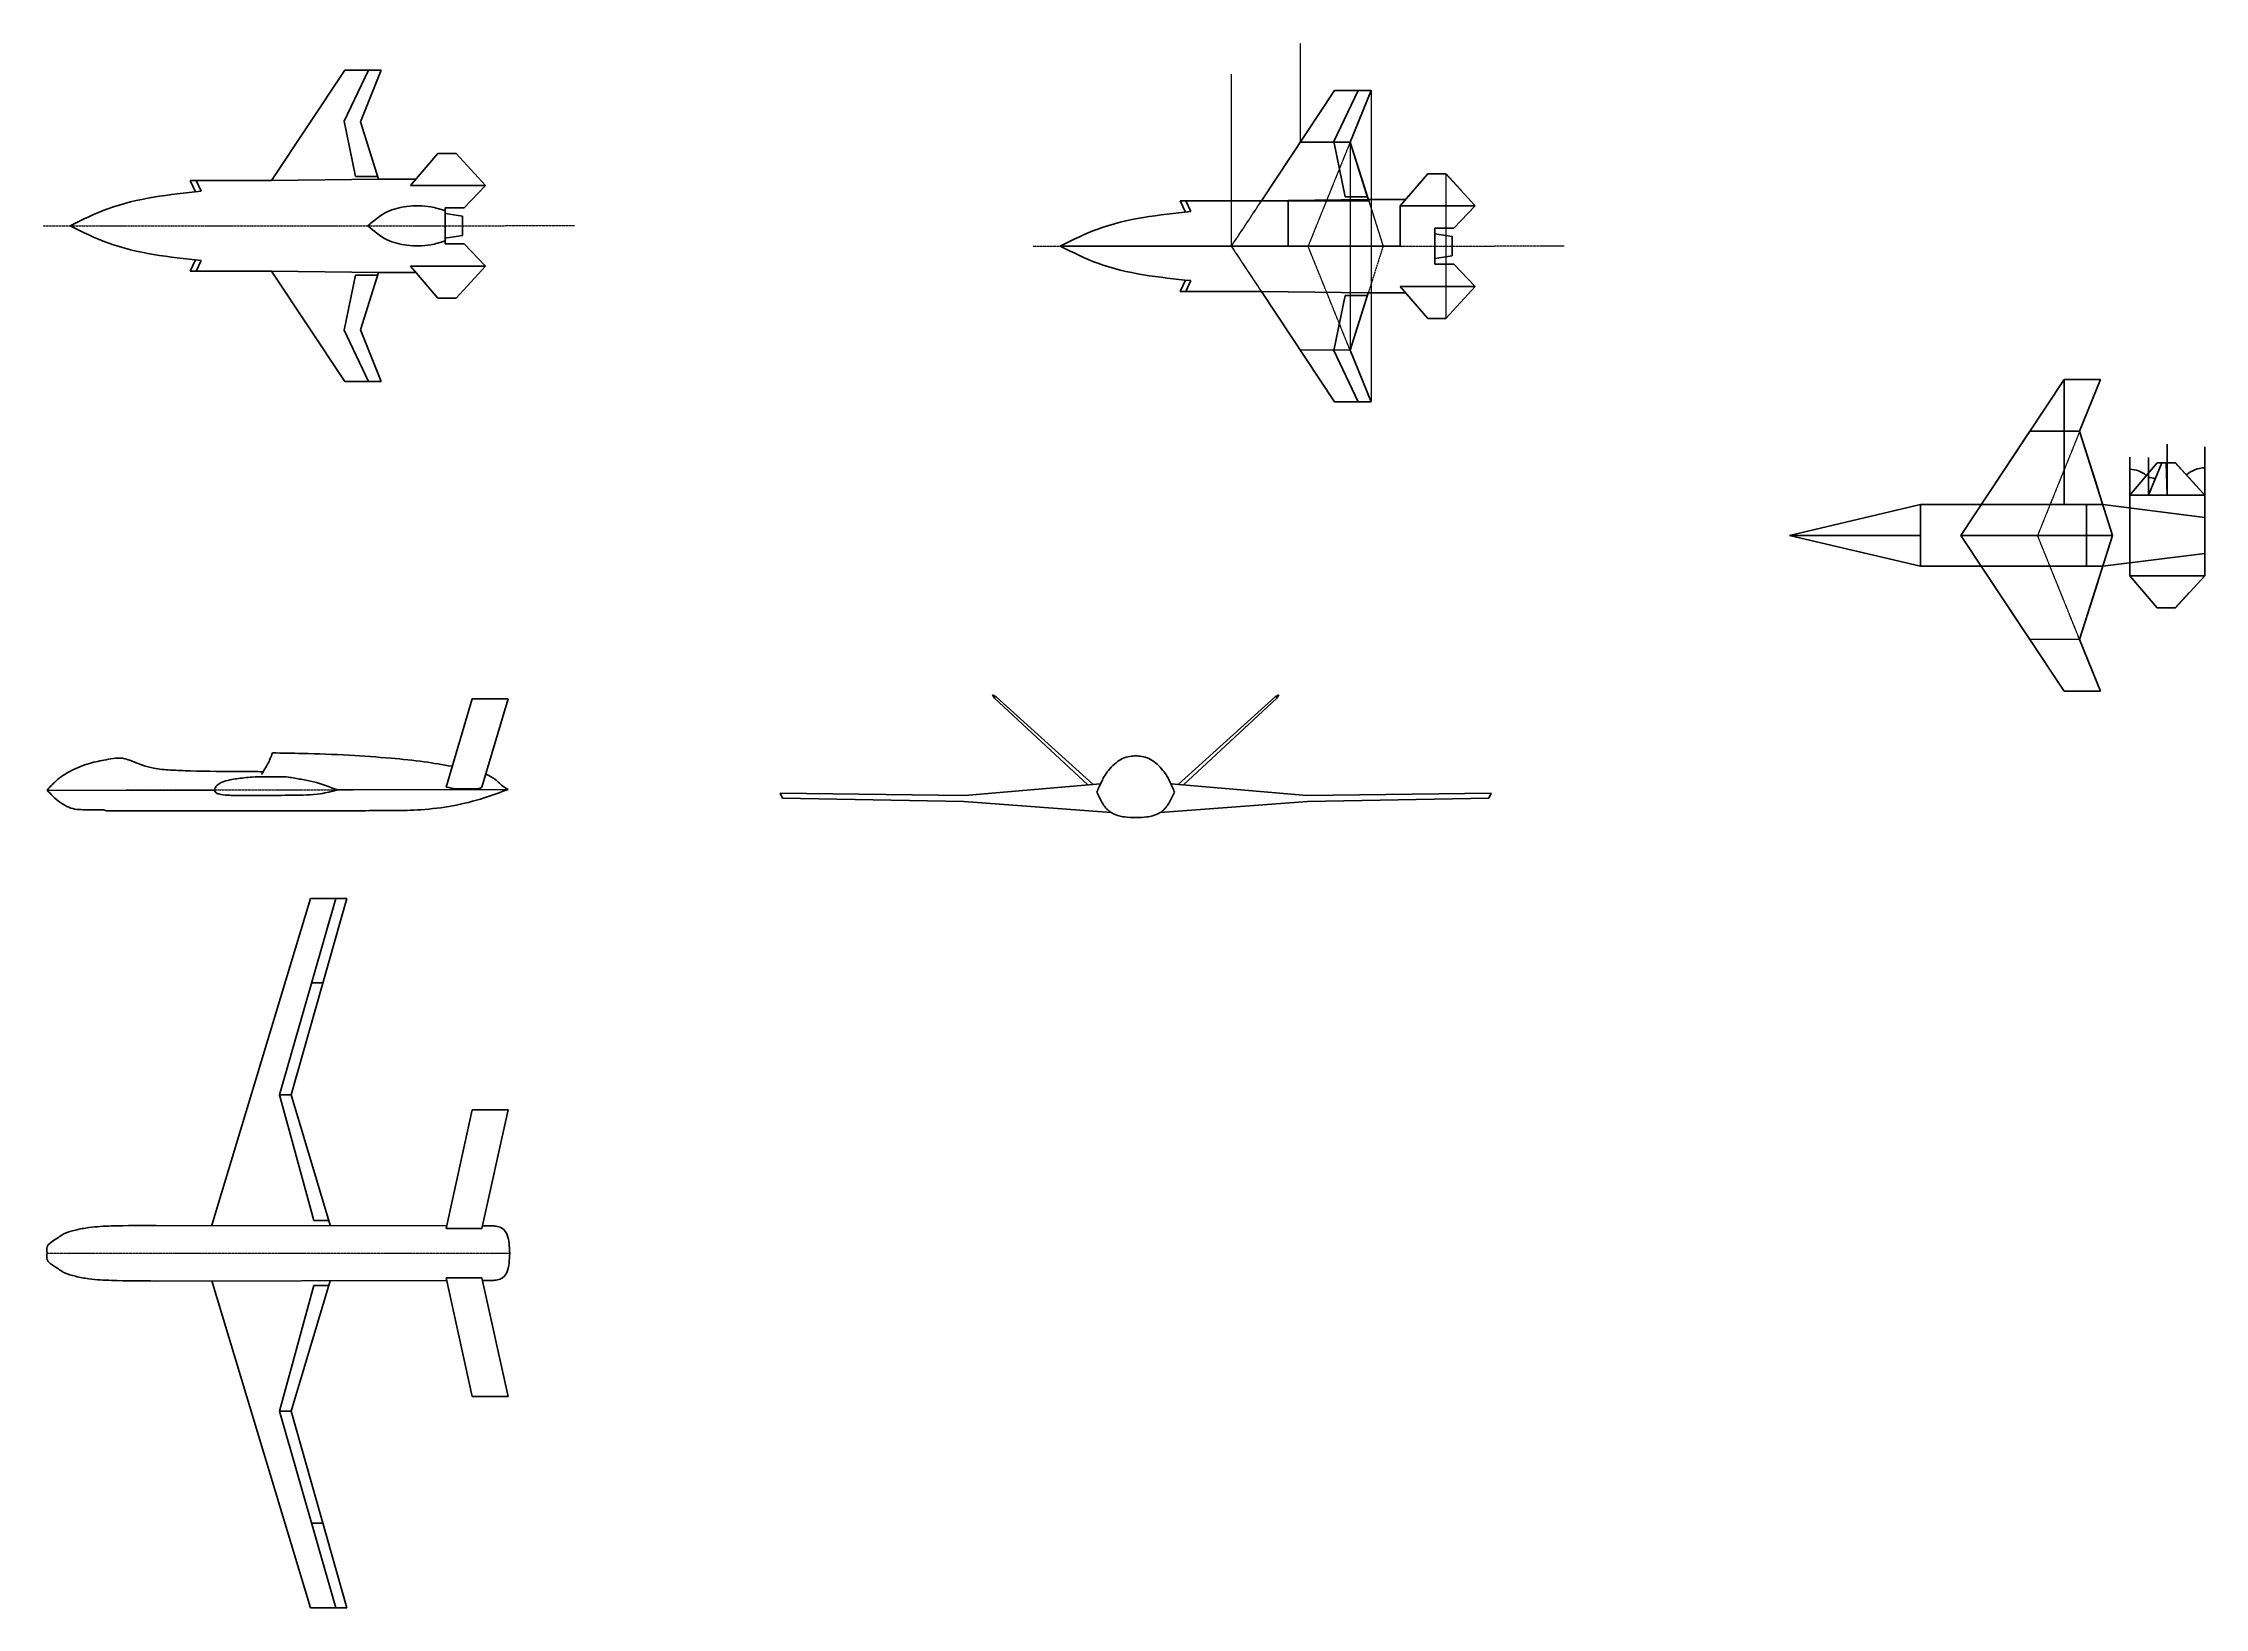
# Model space of a CAD drawing. Header units: millimetres. Extents: x 38559 to 1932156, y -475559 to 1027176.
# Drawn here: x 66943 to 127903, y -35031 to 9076 of the extents above; entities that cross this region are included whole.
import ezdxf

# ---------------------------------------------------------------- set-up
doc = ezdxf.new("R2010")
doc.units = ezdxf.units.MM
doc.linetypes.add('CENTER', pattern=[2, 1.25, -0.25, 0.25, -0.25])
doc.linetypes.add('DASHED', pattern=[0.75, 0.5, -0.25])
for name, color, linetype, lineweight in [('_axes (Оси)', 6, 'CENTER', 30), ('_basic (Основной)', 4, 'Continuous', 60), ('_invisible (Невидимый)', 1, 'DASHED', 30)]:
    doc.layers.add(name, color=color, linetype=linetype, lineweight=lineweight)
doc.styles.add('ESKD', font='eskd.shx', dxfattribs={"oblique": 15, "height": 5})
doc.dimstyles.new('ESKD', dxfattribs={"dimtxt": 5, "dimasz": 5, "dimexe": 2, "dimexo": 0, "dimgap": 2, "dimtad": 1, "dimtoh": 1, "dimzin": 12, "dimdsep": 46, "dimtxsty": 'ESKD', "dimblk1": 'OPEN', "dimblk2": 'OPEN', "dimsah": 1, "dimcen": 5, "dimclrd": 256, "dimclre": 256, "dimclrt": 2, "dimadec": 0, "dimazin": 0, "dimtfac": 1, "dimtmove": 0, "dimatfit": 3, "dimldrblk": 'OPEN', "dimfxl": 1, "dimtolj": 1, "dimtzin": 12, "dimlwd": -1, "dimlwe": -1, "dimarcsym": 0})

# ---------------------------------------------------------------- blocks, each defined once
blk = doc.blocks.new('_OPEN')
at = {"color": 0, "linetype": 'ByBlock'}
for p, q in [((-1, 0), (0, 0)), ((0, 0), (-1, 0)), ((0, 0), (-1, 0))]:
    blk.add_line(p, q, dxfattribs=at)
blk = doc.blocks.new('*D96')
at = {"layer": '_basic (Основной)', "transparency": 16777216}
blk.add_arc((125785, -3662), 727, 49.84601, 89.60593, dxfattribs=at)
at = {"layer": 'Defpoints', "color": 0, "transparency": 16777216}
for p in [(125785, -2596), (126116, -3015), (126560, -2756), (125785, -3662), (125785, -3662)]:
    blk.add_point(p, dxfattribs=at)
at = {"layer": '_basic (Основной)', "transparency": 16777216, "xscale": 5, "yscale": 5, "zscale": 5}
for p, rotation in [((125785, -2935), 179.8029670437325), ((126258, -3110), 319.6489744983463)]:
    blk.add_blockref('_OPEN', p, dxfattribs=dict(at, rotation=rotation))
at = {"layer": '_basic (Основной)', "color": 2, "transparency": 16777216, "insert": (126039, -2976), "char_height": 5, "attachment_point": 5, "rotation": 339.72597, "style": 'ESKD'}
blk.add_mtext('\\A1;41°', dxfattribs=at)
blk = doc.blocks.new('*D97')
at = {"layer": '_basic (Основной)', "transparency": 16777216}
blk.add_arc((126315, -3662), 494, 68.1606, 89.41985, dxfattribs=at)
at = {"layer": 'Defpoints', "color": 0, "transparency": 16777216}
for p in [(126315, -2605), (126689, -2756), (126442, -3185), (126315, -3662), (126315, -3662)]:
    blk.add_point(p, dxfattribs=at)
at = {"layer": '_basic (Основной)', "transparency": 16777216, "xscale": 5, "yscale": 5, "zscale": 5}
for p, rotation in [((126315, -3169), 179.7099242102836), ((126503, -3206), 337.8705221421234)]:
    blk.add_blockref('_OPEN', p, dxfattribs=dict(at, rotation=rotation))
at = {"layer": '_basic (Основной)', "color": 2, "transparency": 16777216, "insert": (126412, -3173), "char_height": 5, "attachment_point": 5, "rotation": 348.79022, "style": 'ESKD'}
blk.add_mtext('\\A1;22°', dxfattribs=at)
blk = doc.blocks.new('*D98')
at = {"layer": '_basic (Основной)', "transparency": 16777216}
blk.add_arc((126844, -3662), 720, 90.39798, 91.34289, dxfattribs=at)
at = {"layer": 'Defpoints', "color": 0, "transparency": 16777216}
for p in [(126844, -2223), (126817, -2756), (126837, -2943), (126844, -3662), (126844, -3662)]:
    blk.add_point(p, dxfattribs=at)
at = {"layer": '_basic (Основной)', "transparency": 16777216, "xscale": 5, "yscale": 5, "zscale": 5}
for p, rotation in [((126822, -2943), 181.5418795719357), ((126844, -2942), 0.1989878558384266)]:
    blk.add_blockref('_OPEN', p, dxfattribs=dict(at, rotation=rotation))
at = {"layer": '_basic (Основной)', "color": 2, "transparency": 16777216, "insert": (126833, -2937), "char_height": 5, "attachment_point": 5, "rotation": 0.87043, "style": 'ESKD'}
blk.add_mtext('\\A1;2°', dxfattribs=at)
blk = doc.blocks.new('*D99')
at = {"layer": '_basic (Основной)', "transparency": 16777216}
blk.add_arc((127903, -3662), 767, 90.37336, 132.12625, dxfattribs=at)
at = {"layer": 'Defpoints', "color": 0, "transparency": 16777216}
for p in [(127903, -2302), (127073, -2756), (127715, -2918), (127903, -3662), (127903, -3662)]:
    blk.add_point(p, dxfattribs=at)
at = {"layer": '_basic (Основной)', "transparency": 16777216, "xscale": 5, "yscale": 5, "zscale": 5}
for p, rotation in [((127903, -2895), 0.1866812375088946), ((127384, -3097), 222.3129333060674)]:
    blk.add_blockref('_OPEN', p, dxfattribs=dict(at, rotation=rotation))
at = {"layer": '_basic (Основной)', "color": 2, "transparency": 16777216, "insert": (127623, -2942), "char_height": 5, "attachment_point": 5, "rotation": 21.24981, "style": 'ESKD'}
blk.add_mtext('\\A1;42°', dxfattribs=at)

msp = doc.modelspace()

# ---------------------------------------------------------------- linework, layer by layer
at = {"layer": '_axes (Оси)', "transparency": 33554687}
for p, q in [((66943.143, 3928.555), (79966.093, 3928.555)), ((81921.302, 3928.555), (79966.093, 3928.555)), ((94857.177, 3356.294), (107880.127, 3356.294)), ((109835.336, 3356.294), (107880.127, 3356.294)), ((67050.685, -11979.832), (80050.671, -11960.768)), ((67050.685, -25034.834), (80098.508, -25034.834)), ((67050.685, -25034.834), (80098.508, -25034.834))]:
    msp.add_line(p, q, dxfattribs=at)
at = {"layer": '_basic (Основной)', "transparency": 33554687}
for p, q in [((73385.208, 5207.87), (75449.808, 8319.899)), ((75429.188, 6874.599), (76114.202, 8319.899)), ((75449.808, 8319.899), (76476.186, 8319.899)), ((76476.186, 8319.899), (75886.897, 6863.356)), ((101299.242, 4635.609), (103363.842, 7747.638)), ((103343.222, 6302.337), (104028.236, 7747.638)), ((103363.842, 7747.638), (104390.22, 7747.638)), ((104390.22, 7747.638), (103800.931, 6291.095)), ((75429.188, 6874.599), (75748.861, 5320.96)), ((75886.897, 6863.356), (76398.135, 5246.71)), ((103343.222, 6302.337), (103662.895, 4748.699)), ((103800.931, 6291.095), (104312.169, 4674.449)), ((77298.069, 5064.57), (78073.074, 5970.444)), ((78073.074, 5970.444), (78585.148, 5970.444)), ((78585.148, 5970.444), (79415.217, 5064.57)), ((71254.202, 5207.87), (71091.619, 5207.87)), ((71241.061, 4886.061), (71091.619, 5207.87)), ((71396.175, 4902.257), (71254.202, 5207.87)), ((71254.202, 5207.87), (73385.208, 5207.87)), ((73385.208, 5207.87), (76398.135, 5246.71)), ((75748.861, 5320.96), (76374.655, 5320.96)), ((76398.135, 5246.71), (77453.896, 5246.71)), ((79415.217, 5064.57), (77298.069, 5064.57)), ((79415.217, 5064.57), (78811.244, 4437.16)), ((105212.103, 4492.309), (105987.108, 5398.182)), ((105987.108, 5398.182), (106499.182, 5398.182)), ((106499.182, 5398.182), (107329.251, 4492.309)), ((78275.59, 4275.262), (78275.59, 4437.16)), ((78811.244, 4437.16), (78275.59, 4437.16)), ((78766.68, 4203.653), (78275.59, 4275.262)), ((78275.59, 4275.262), (78275.59, 3928.555)), ((99168.236, 4635.609), (99005.653, 4635.609)), ((99155.095, 4313.8), (99005.653, 4635.609)), ((99310.209, 4329.996), (99168.236, 4635.609)), ((99168.236, 4635.609), (101299.242, 4635.609)), ((101299.242, 4635.609), (104312.169, 4674.449)), ((102811.847, 4635.609), (101299.242, 4635.609)), ((101299.242, 4635.609), (102055.544, 4635.609)), ((102055.544, 4635.609), (102055.544, 3356.294)), ((103662.895, 4748.699), (104288.689, 4748.699)), ((104312.169, 4674.449), (105367.93, 4674.449)), ((107329.251, 4492.309), (105212.103, 4492.309)), ((105212.103, 4492.309), (105212.103, 3356.294)), ((107329.251, 4492.309), (106725.278, 3864.899)), ((78275.59, 3581.848), (78275.59, 3928.555)), ((78766.68, 4203.653), (78766.68, 3928.555)), ((78766.68, 3653.457), (78766.68, 3928.555)), ((106189.624, 3703.001), (106189.624, 3864.899)), ((106725.278, 3864.899), (106189.624, 3864.899)), ((106189.624, 3864.899), (106189.624, 2847.689)), ((106680.714, 3631.392), (106189.624, 3703.001)), ((106189.624, 3703.001), (106189.624, 3356.294)), ((78766.68, 3653.457), (78275.59, 3581.848)), ((78275.59, 3581.848), (78275.59, 3419.95)), ((78811.244, 3419.95), (78275.59, 3419.95)), ((79415.217, 2792.54), (78811.244, 3419.95)), ((105212.103, 3356.294), (95618.347, 3356.294)), ((102055.544, 3356.294), (95618.347, 3356.294)), ((106189.624, 3009.587), (106189.624, 3356.294)), ((106680.714, 3081.196), (106189.624, 3009.587)), ((106680.714, 3631.392), (106680.714, 3356.294)), ((106680.714, 3081.196), (106680.714, 3356.294)), ((71241.061, 2971.049), (71091.619, 2649.241)), ((71254.202, 2649.241), (71091.619, 2649.241)), ((71396.175, 2954.853), (71254.202, 2649.241)), ((71254.202, 2649.241), (73385.208, 2649.241)), ((73385.208, 2649.241), (75449.808, -462.789)), ((73385.208, 2649.241), (76398.135, 2610.401)), ((75429.188, 982.512), (75748.861, 2536.151)), ((75748.861, 2536.151), (76374.655, 2536.151)), ((75886.897, 993.754), (76398.135, 2610.401)), ((76398.135, 2610.401), (77453.896, 2610.401)), ((77298.069, 2792.54), (78073.074, 1886.667)), ((79415.217, 2792.54), (77298.069, 2792.54)), ((78585.148, 1886.667), (79415.217, 2792.54)), ((106189.624, 3009.587), (106189.624, 2847.689)), ((106725.278, 2847.689), (106189.624, 2847.689)), ((107329.251, 2220.279), (106725.278, 2847.689)), ((78073.074, 1886.667), (78585.148, 1886.667)), ((99155.095, 2398.788), (99005.653, 2076.979)), ((99168.236, 2076.979), (99005.653, 2076.979)), ((99310.209, 2382.592), (99168.236, 2076.979)), ((99168.236, 2076.979), (101299.242, 2076.979)), ((101299.242, 2076.979), (103363.842, -1035.05)), ((101299.242, 2076.979), (104312.169, 2038.139)), ((103343.222, 410.251), (103662.895, 1963.89)), ((103662.895, 1963.89), (104288.689, 1963.89)), ((103800.931, 421.493), (104312.169, 2038.139)), ((104312.169, 2038.139), (105367.93, 2038.139)), ((105212.103, 2220.279), (105987.108, 1314.406)), ((107329.251, 2220.279), (105212.103, 2220.279)), ((106499.182, 1314.406), (107329.251, 2220.279)), ((105987.108, 1314.406), (106499.182, 1314.406)), ((75429.188, 982.512), (76114.202, -462.789)), ((76476.186, -462.789), (75886.897, 993.754)), ((103343.222, 410.251), (104028.236, -1035.05)), ((104390.22, -1035.05), (103800.931, 421.493)), ((75449.808, -462.789), (76476.186, -462.789)), ((121872.631, -3519.007), (123937.232, -406.977)), ((123937.232, -406.977), (124963.61, -406.977)), ((123937.232, -406.977), (124450.421, -406.977)), ((123937.232, -406.977), (124193.826, -406.977)), ((123937.232, -406.977), (123937.232, -3928.321)), ((124963.61, -406.977), (124374.32, -1863.521)), ((103363.842, -1035.05), (104390.22, -1035.05)), ((121023.901, -4798.321), (122970.923, -1863.521)), ((122970.923, -1863.521), (123672.622, -1863.521)), ((124374.32, -1863.521), (124885.558, -3480.167)), ((124374.32, -1863.521), (125302.403, -4798.321)), ((126844.067, -3662.307), (126844.067, -2222.623)), ((127902.64, -3662.307), (127902.64, -2302.066)), ((125785.493, -3662.307), (125785.493, -2595.516)), ((125785.493, -3662.307), (126560.497, -2756.433)), ((126314.78, -3662.307), (126314.78, -2604.838)), ((126688.515, -2756.433), (126314.78, -3662.307)), ((126560.497, -2756.433), (127072.571, -2756.433)), ((126560.497, -2756.433), (126816.534, -2756.433)), ((126816.534, -2756.433), (126688.515, -2756.433)), ((126816.534, -2756.433), (126844.067, -3662.307)), ((127072.571, -2756.433), (127902.64, -3662.307)), ((116191.736, -4798.321), (119883.598, -3928.321)), ((119883.598, -3928.321), (119883.598, -5668.321)), ((119883.598, -3928.321), (125027.28, -3928.321)), ((124570.58, -3928.321), (124570.58, -5668.321)), ((125027.28, -3928.321), (127902.64, -4289.716)), ((125785.493, -3662.307), (125785.493, -4798.321)), ((125785.493, -3662.307), (126844.067, -3662.307)), ((126844.067, -3662.307), (126314.78, -3662.307)), ((127902.64, -3662.307), (127902.64, -5934.336)), ((119883.598, -4798.321), (116191.736, -4798.321)), ((116191.736, -4798.321), (119883.598, -5668.321)), ((119883.598, -4798.321), (116191.736, -4798.321)), ((121023.901, -4798.321), (122970.923, -7733.122)), ((121023.901, -4798.321), (125302.403, -4798.321)), ((123163.152, -4798.321), (121023.901, -4798.321)), ((124374.32, -7733.122), (125302.403, -4798.321)), ((125785.493, -4798.321), (125785.493, -5934.336)), ((127902.64, -4289.716), (127902.64, -5306.926)), ((127902.64, -4289.716), (127902.64, -5306.926)), ((125027.28, -5668.321), (127902.64, -5306.926)), ((119883.598, -5668.321), (125027.28, -5668.321)), ((121872.631, -6077.636), (123937.232, -9189.665)), ((125785.493, -5934.336), (126560.497, -6840.21)), ((127072.571, -6840.21), (127902.64, -5934.336)), ((124374.32, -7733.122), (124885.558, -6116.476)), ((124374.32, -7733.122), (124885.558, -6116.476)), ((126560.497, -6840.21), (127072.571, -6840.21)), ((124963.61, -9189.665), (124374.32, -7733.122)), ((78309.351, -11892.682), (79043.321, -9406.592)), ((79043.321, -9406.592), (80051.85, -9406.592)), ((80051.85, -9406.592), (79310.586, -11897.364)), ((93713.258, -9296.549), (93819.784, -9347.468)), ((93713.258, -9296.549), (93768.281, -9392.124)), ((93768.281, -9392.124), (96401.311, -11833.04)), ((93819.784, -9347.468), (96555.52, -11819.903)), ((101684.992, -9347.468), (98949.255, -11819.903)), ((101736.494, -9392.124), (99103.464, -11833.04)), ((101791.517, -9296.549), (101684.992, -9347.468)), ((101791.517, -9296.549), (101736.494, -9392.124)), ((123937.232, -9189.665), (124963.61, -9189.665)), ((67050.685, -11979.832), (71776.083, -11986.621)), ((75238.499, -11975.571), (80050.671, -11960.768)), ((87726.757, -12067.535), (92930.278, -12128.724)), ((87790.855, -12202.215), (87726.757, -12067.535)), ((92930.278, -12128.724), (96760.994, -11802.4)), ((102574.498, -12128.724), (98743.781, -11802.4)), ((107778.018, -12067.535), (102574.498, -12128.724)), ((107713.92, -12202.215), (107778.018, -12067.535)), ((68725.934, -12567.462), (75596.329, -12563.889)), ((87790.855, -12202.215), (92904.26, -12299.734)), ((92904.26, -12299.734), (97062.245, -12613.708)), ((102600.515, -12299.734), (98442.53, -12613.708)), ((107713.92, -12202.215), (102600.515, -12299.734)), ((71693.666, -24249.227), (74478.499, -15030.681)), ((73610.097, -20572.11), (75192.327, -15030.681)), ((75502.837, -15030.681), (73938.362, -20572.11)), ((74478.499, -15030.681), (75502.837, -15030.681)), ((74511.01, -17416.853), (74829.165, -17416.853)), ((73938.362, -20572.11), (73610.097, -20572.11)), ((73610.097, -20572.11), (74570.116, -24115.939)), ((73938.362, -20572.11), (75034.118, -24246.356)), ((78302.503, -24338.334), (79043.321, -20995.704)), ((79043.321, -20995.704), (80051.85, -20995.704)), ((79310.586, -24338.334), (80051.85, -20995.704)), ((70130.052, -24250.508), (78319.579, -24261.286)), ((74570.116, -24115.939), (74995.225, -24115.939)), ((78302.503, -24338.334), (79310.586, -24338.334)), ((79615.143, -24262.991), (79327.252, -24263.181)), ((70130.052, -25819.159), (78319.579, -25808.381)), ((71693.666, -25812.135), (74478.499, -35030.681)), ((73610.097, -29489.252), (74570.116, -25945.424)), ((73938.362, -29489.252), (75034.118, -25815.006)), ((74570.116, -25945.424), (74995.225, -25945.424)), ((78302.503, -25731.334), (79043.321, -29073.963)), ((78302.503, -25731.334), (79310.586, -25731.334)), ((79310.586, -25731.334), (80051.85, -29073.963)), ((79615.143, -25806.676), (79327.252, -25806.487)), ((79043.321, -29073.963), (80051.85, -29073.963)), ((73938.362, -29489.252), (73610.097, -29489.252)), ((73610.097, -29489.252), (75192.327, -35030.681)), ((75502.837, -35030.681), (73938.362, -29489.252)), ((74511.01, -32644.51), (74829.165, -32644.51)), ((74478.499, -35030.681), (75502.837, -35030.681))]:
    msp.add_line(p, q, dxfattribs=at)
msp.add_lwpolyline([(101299.242, 4635.609), (103363.842, 7747.638), (104390.22, 7747.638), (103800.931, 6291.095), (104324.451, 4635.609), (101299.242, 4635.609)], dxfattribs=at)
for points in [[(67704.313, 3928.555), (68768.154, 4409.633), (71396.175, 4902.257)], [(76096.724, 3928.555), (76641.93, 4321.556), (77197.132, 4474.571), (77872.269, 4462.579), (78275.59, 4356.211)], [(95618.347, 3356.294), (96682.188, 3837.372), (99310.209, 4329.996)], [(67704.313, 3928.555), (68768.154, 3447.477), (71396.175, 2954.853)], [(76096.724, 3928.555), (76641.93, 3535.555), (77197.132, 3382.539), (77872.269, 3394.531), (78275.59, 3500.899)], [(95618.347, 3356.294), (96682.188, 2875.216), (99310.209, 2382.592)], [(73101.265, -11539.065), (73145.401, -11461.251), (73272.234, -11246.695), (73407.742, -10931.544)], [(73407.742, -10931.544), (74246.088, -10945.151), (75568.853, -10996.993), (76753.029, -11081.248), (77689.988, -11181.691), (78462.337, -11308.123)], [(67050.685, -11979.832), (67299.752, -11724.894), (67713.786, -11441.458), (68250.084, -11226.667), (68716.081, -11122.282), (69244.848, -11093.917), (69435.666, -11158.154), (70059.005, -11362.908), (70529.018, -11413.092)], [(70529.018, -11413.092), (71095.46, -11438.703), (72549.113, -11454.809), (73145.401, -11461.251)], [(80050.671, -11960.768), (79934.447, -11889.24), (79682.282, -11674.808), (79420.324, -11528.625)], [(97752.388, -11014.521), (97588.22, -11029.2), (97379.314, -11091.182), (97198.154, -11206.989), (97020.258, -11379.884), (96887.651, -11561.55), (96812.576, -11695.299), (96721.179, -11891.029), (96655.896, -12039.458)], [(97752.388, -11014.521), (97916.555, -11029.2), (98125.461, -11091.182), (98306.621, -11206.989), (98484.517, -11379.884), (98617.124, -11561.55), (98692.199, -11695.299), (98783.596, -11891.029), (98848.879, -12039.458)], [(67050.685, -11979.832), (67221.761, -12156), (67439.846, -12341.362), (67664.045, -12463.578), (67898.435, -12524.686), (68010.535, -12530.797), (68240.848, -12532.834), (68573.071, -12534.871), (68670.903, -12545.056), (68725.934, -12567.462)], [(71776.083, -11986.621), (71785.85, -11926.406), (71852.592, -11841.028), (71960.714, -11768.99), (72219.673, -11690.282), (72401.211, -11659.6), (72601.437, -11635.587), (72836.331, -11610.704), (73171.643, -11606.435), (73585.977, -11602.166), (73858.125, -11615.727), (74219.452, -11675.643), (74562.171, -11746.286), (75238.499, -11975.571)], [(71776.083, -11986.621), (71806.449, -12042.544), (71893.753, -12089.213), (72141.452, -12123.708), (72553.608, -12133.853), (73116.008, -12133.853), (73981.339, -12123.683), (74761.373, -12081.084), (75238.499, -11975.571)], [(75596.329, -12563.889), (76465.934, -12557.787), (77208.304, -12551.192), (77588.746, -12531.323), (78489.489, -12422.508), (79380.888, -12198.182), (80050.671, -11960.768)], [(79310.586, -11897.364), (79263.229, -11927.602), (79177.723, -11942.063), (79001.449, -11943.378), (78764.664, -11943.378), (78596.283, -11940.748), (78309.351, -11892.682)], [(96655.896, -12039.458), (96729.578, -12186.651), (96810.871, -12339.884), (96905.619, -12476.059), (97000.289, -12568.615), (97077.467, -12623.121), (97274.011, -12703.337), (97433.511, -12737.274), (97752.388, -12750.643)], [(98848.879, -12039.458), (98775.197, -12186.651), (98693.904, -12339.884), (98599.156, -12476.059), (98504.486, -12568.615), (98427.308, -12623.121), (98230.764, -12703.337), (98071.264, -12737.274), (97752.388, -12750.643)], [(67050.685, -25034.834), (67050.685, -24852.556), (67260.79, -24662.934), (67545.05, -24481.557), (67849.909, -24382.624), (68233.042, -24312.547), (68871.596, -24267.203), (70130.052, -24250.508)], [(79615.143, -24262.991), (79750.96, -24281.13), (79895.543, -24338.309), (80028.73, -24520.507), (80081.805, -24757.844), (80098.508, -25034.834)], [(67050.685, -25034.834), (67050.685, -25217.111), (67260.79, -25406.733), (67545.05, -25588.11), (67849.909, -25687.043), (68233.042, -25757.12), (68871.596, -25802.464), (70130.052, -25819.159)], [(79615.143, -25806.676), (79750.96, -25788.537), (79895.543, -25731.359), (80028.73, -25549.16), (80081.805, -25311.824), (80098.508, -25034.834)]]:
    msp.add_spline(points, degree=3, dxfattribs=at)
at = {"layer": '_invisible (Невидимый)', "transparency": 33554687}
for p, q in [((102397.534, 6291.095), (102397.534, 9075.96)), ((100450.512, 3356.294), (100450.512, 8207.873)), ((103363.842, 7747.638), (104390.22, 7747.638)), ((104390.22, 7747.638), (104390.22, -1035.05)), ((103800.931, 6291.095), (102397.534, 6291.095)), ((102397.534, 6291.095), (103800.931, 6291.095)), ((103800.931, 6291.095), (102613.567, 3356.294)), ((103800.931, 6291.095), (103800.931, 421.493)), ((105987.108, 5398.182), (106499.182, 5398.182)), ((106499.182, 5398.182), (106499.182, 1314.406)), ((101299.242, 4635.609), (100450.512, 3356.294)), ((101299.242, 4635.609), (104324.451, 4635.609)), ((104312.169, 4674.449), (104729.014, 3356.294)), ((104390.22, 4674.449), (104390.22, 2038.139)), ((105212.103, 4492.309), (107329.251, 4492.309)), ((100450.512, 3356.294), (101299.242, 2076.979)), ((100450.512, 3356.294), (102613.567, 3356.294)), ((100450.512, 3356.294), (104729.014, 3356.294)), ((103800.931, 421.493), (102613.567, 3356.294)), ((104729.014, 3356.294), (104312.169, 2038.139)), ((103800.931, 421.493), (102397.534, 421.493)), ((123937.232, -406.977), (124963.61, -406.977)), ((124374.32, -1863.521), (122970.923, -1863.521)), ((122970.923, -1863.521), (124374.32, -1863.521)), ((124374.32, -1863.521), (123186.957, -4798.321)), ((126560.497, -2756.433), (127072.571, -2756.433)), ((125785.493, -3662.307), (127902.64, -3662.307)), ((124374.32, -7733.122), (123186.957, -4798.321)), ((125785.493, -5934.336), (127902.64, -5934.336)), ((126560.497, -6840.21), (127072.571, -6840.21)), ((124374.32, -7733.122), (122970.923, -7733.122))]:
    msp.add_line(p, q, dxfattribs=at)
for points in [[(100450.512, 3356.294), (103363.842, 7747.638), (104390.22, 7747.638), (103800.931, 6291.095), (104729.014, 3356.294), (103800.931, 421.493), (104390.22, -1035.05), (103363.842, -1035.05), (100450.512, 3356.294)], [(102397.534, 6291.095), (103363.842, 7747.638), (104390.22, 7747.638), (103800.931, 6291.095), (102397.534, 6291.095)], [(100450.512, 3356.294), (102397.534, 6291.095), (103800.931, 6291.095), (104729.014, 3356.294), (103800.931, 421.493), (102397.534, 421.493), (100450.512, 3356.294)], [(101299.242, 4635.609), (102397.534, 6291.095), (103800.931, 6291.095), (104324.451, 4635.609), (101299.242, 4635.609)], [(105212.103, 4492.309), (105987.108, 5398.182), (106499.182, 5398.182), (107329.251, 4492.309), (105212.103, 4492.309)], [(125785.493, -3662.307), (126560.497, -2756.433), (127072.571, -2756.433), (127902.64, -3662.307), (125785.493, -3662.307)], [(125785.493, -5934.336), (126560.497, -6840.21), (127072.571, -6840.21), (127902.64, -5934.336), (125785.493, -5934.336)]]:
    msp.add_lwpolyline(points, dxfattribs=at)

# ---------------------------------------------------------------- dimensions: what is measured, and where the dimension line sits
at = {"layer": '_basic (Основной)', "transparency": 33554687}
for base, line1, line2, picture, middle in [((126836.776, -2942.502), ((126816.534, -2756.433), (126844.067, -3662.307)), ((126844.067, -3662.307), (126844.067, -2222.623)), '*D98', (126833.053, -2937.382)), ((127714.852, -2918.346), ((127902.64, -3662.307), (127902.64, -2302.066)), ((127072.571, -2756.433), (127902.64, -3662.307)), '*D99', (127622.673, -2942.365)), ((126115.898, -3014.744), ((125785.493, -3662.307), (125785.493, -2595.516)), ((125785.493, -3662.307), (126560.497, -2756.433)), '*D96', (126039.19, -2975.516)), ((126442.138, -3185.211), ((126314.78, -3662.307), (126314.78, -2604.838)), ((126688.515, -2756.433), (126314.78, -3662.307)), '*D97', (126411.78, -3172.857))]:
    dim = msp.add_angular_dim_2l(base=base, line1=line1, line2=line2, dimstyle='ESKD', dxfattribs=at)
    dim.commit()
    dim.dimension.update_dxf_attribs({"geometry": picture, "text_midpoint": middle})

doc.saveas('drawing.dxf')
